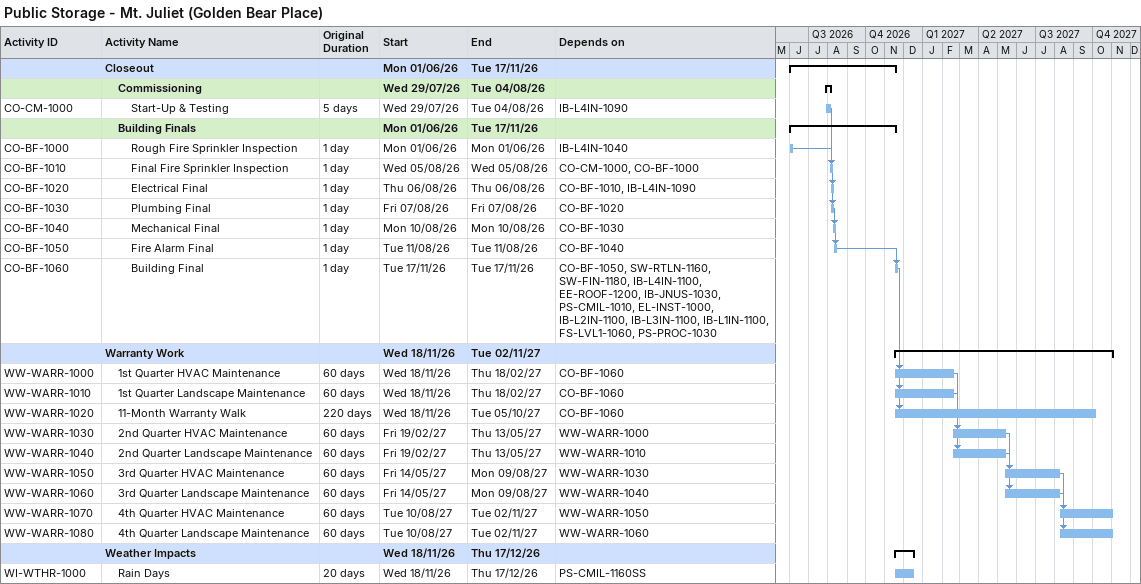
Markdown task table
Public Storage - Mt. Juliet (Golden Bear Place)

| ID | Level | Task | Original duration | Start | Finish | Predecessors |
|---|---|---|---|---|---|---|
|  | 1 | **Closeout** |  | 2026-06-01 | 2026-11-17 |  |
|  | 2 | **Commissioning** |  | 2026-07-29 | 2026-08-04 |  |
| CO-CM-1000 | 3 | Start-Up & Testing | 5d | 2026-07-29 | 2026-08-04 | IB-L4IN-1090 |
|  | 2 | **Building Finals** |  | 2026-06-01 | 2026-11-17 |  |
| CO-BF-1000 | 3 | Rough Fire Sprinkler Inspection | 1d | 2026-06-01 | 2026-06-01 | IB-L4IN-1040 |
| CO-BF-1010 | 3 | Final Fire Sprinkler Inspection | 1d | 2026-08-05 | 2026-08-05 | CO-CM-1000, CO-BF-1000 |
| CO-BF-1020 | 3 | Electrical Final | 1d | 2026-08-06 | 2026-08-06 | CO-BF-1010, IB-L4IN-1090 |
| CO-BF-1030 | 3 | Plumbing Final | 1d | 2026-08-07 | 2026-08-07 | CO-BF-1020 |
| CO-BF-1040 | 3 | Mechanical Final | 1d | 2026-08-10 | 2026-08-10 | CO-BF-1030 |
| CO-BF-1050 | 3 | Fire Alarm Final | 1d | 2026-08-11 | 2026-08-11 | CO-BF-1040 |
| CO-BF-1060 | 3 | Building Final | 1d | 2026-11-17 | 2026-11-17 | CO-BF-1050, SW-RTLN-1160, SW-FIN-1180, IB-L4IN-1100, EE-ROOF-1200, IB-JNUS-1030, PS-CMIL-1010, EL-INST-1000, IB-L2IN-1100, IB-L3IN-1100, IB-L1IN-1100, FS-LVL1-1060, PS-PROC-1030 |
|  | 1 | **Warranty Work** |  | 2026-11-18 | 2027-11-02 |  |
| WW-WARR-1000 | 2 | 1st Quarter HVAC Maintenance | 60d | 2026-11-18 | 2027-02-18 | CO-BF-1060 |
| WW-WARR-1010 | 2 | 1st Quarter Landscape Maintenance | 60d | 2026-11-18 | 2027-02-18 | CO-BF-1060 |
| WW-WARR-1020 | 2 | 11-Month Warranty Walk | 220d | 2026-11-18 | 2027-10-05 | CO-BF-1060 |
| WW-WARR-1030 | 2 | 2nd Quarter HVAC Maintenance | 60d | 2027-02-19 | 2027-05-13 | WW-WARR-1000 |
| WW-WARR-1040 | 2 | 2nd Quarter Landscape Maintenance | 60d | 2027-02-19 | 2027-05-13 | WW-WARR-1010 |
| WW-WARR-1050 | 2 | 3rd Quarter HVAC Maintenance | 60d | 2027-05-14 | 2027-08-09 | WW-WARR-1030 |
| WW-WARR-1060 | 2 | 3rd Quarter Landscape Maintenance | 60d | 2027-05-14 | 2027-08-09 | WW-WARR-1040 |
| WW-WARR-1070 | 2 | 4th Quarter HVAC Maintenance | 60d | 2027-08-10 | 2027-11-02 | WW-WARR-1050 |
| WW-WARR-1080 | 2 | 4th Quarter Landscape Maintenance | 60d | 2027-08-10 | 2027-11-02 | WW-WARR-1060 |
|  | 1 | **Weather Impacts** |  | 2026-11-18 | 2026-12-17 |  |
| WI-WTHR-1000 | 2 | Rain Days | 20d | 2026-11-18 | 2026-12-17 | PS-CMIL-1160SS |
